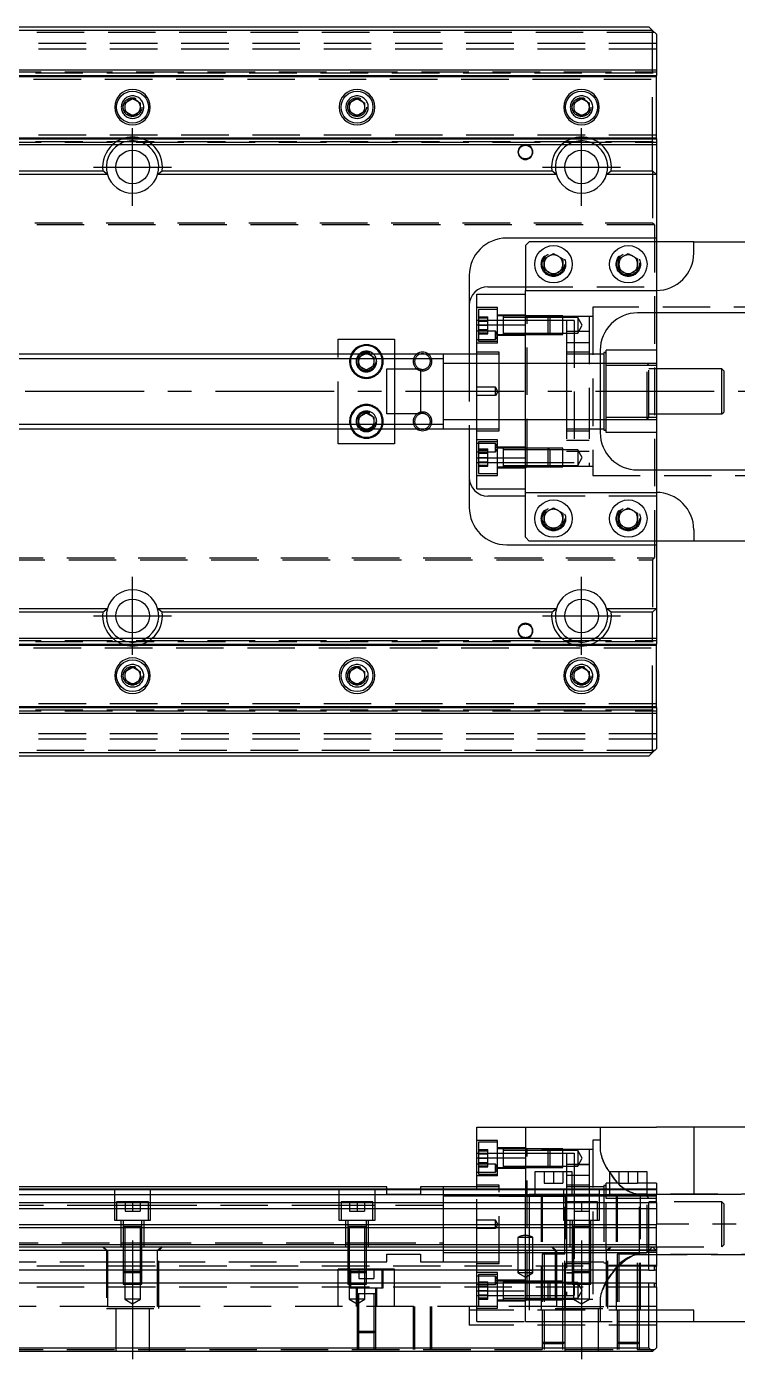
# Model space of a CAD drawing. Extents: x -8 to 822, y -347 to 120.
# Drawn here: x 351.7 to 541.6, y -259.8 to 97.5 of the extents above; entities that cross this region are included whole.
import ezdxf

# ---------------------------------------------------------------- set-up
doc = ezdxf.new("R2010")
doc.units = 0
doc.linetypes.add('CENTER', pattern=[50.8, 31.75, -6.35, 6.35, -6.35])
doc.linetypes.add('DASHED', pattern=[19.05, 12.7, -6.35])
doc.layers.get('0').update_dxf_attribs({"linetype": 'CONTINUOUS'})
doc.layers.add('CENTER', color=1, linetype='CENTER')

msp = doc.modelspace()

# ---------------------------------------------------------------- linework, layer by layer
at = {"color": 7, "linetype": 'CONTINUOUS'}
for p, q in [((335, 97.5), (518, 97.5)), ((519, 96.5), (335, 96.5)), ((519, 96.5), (518, 97.5)), ((520, 95.5), (519, 96.5)), ((519, 86), (519, 96.5)), ((520, 95.5), (520, 86)), ((335, 86), (520, 86)), ((520, 86), (520, 84.48)), ((342.27, 84.48), (520, 84.48)), ((342.95, 84.2), (520, 84.2)), ((520, 84.2), (520, 84.48)), ((520, 67.8), (520, 84.2)), ((378, 77.15), (380, 78.31)), ((378, 74.85), (378, 77.15)), ((380, 78.31), (382, 77.15)), ((382, 77.15), (382, 74.85)), ((438, 77.15), (440, 78.31)), ((438, 74.85), (438, 77.15)), ((440, 78.31), (442, 77.15)), ((442, 77.15), (442, 74.85)), ((498, 77.15), (500, 78.31)), ((498, 74.85), (498, 77.15)), ((500, 78.31), (502, 77.15)), ((502, 77.15), (502, 74.85)), ((380, 73.69), (378, 74.85)), ((382, 74.85), (380, 73.69)), ((440, 73.69), (438, 74.85)), ((442, 74.85), (440, 73.69)), ((500, 73.69), (498, 74.85)), ((502, 74.85), (500, 73.69)), ((335, 67.8), (520, 67.8)), ((335, 67.52), (520, 67.52)), ((335, 66), (520, 66)), ((519, 59), (519, 66)), ((520, 67.52), (520, 67.8)), ((520, 67.52), (520, 66)), ((520, 66), (520, 58)), ((335, 59), (372.06, 59)), ((373.29, 58), (335, 58)), ((373.29, 58), (372.06, 59)), ((386.71, 58), (387.94, 59)), ((493.29, 58), (386.71, 58)), ((387.94, 59), (492.06, 59)), ((493.29, 58), (492.06, 59)), ((506.71, 58), (507.94, 59)), ((520, 58), (506.71, 58)), ((507.94, 59), (519, 59)), ((519, 59), (520, 58)), ((520, 58), (520, 41)), ((520, 41), (480, 41)), ((486, 40), (485, 39)), ((530, 40), (486, 40)), ((520, 41), (520, 40)), ((530, 40), (563.5, 40)), ((530, 37), (530, 40)), ((485, 39), (485, 27)), ((490, 35.44), (492.5, 36.89)), ((492.5, 36.89), (495, 35.44)), ((510, 35.44), (512.5, 36.89)), ((512.5, 36.89), (515, 35.44)), ((490, 32.56), (490, 35.44)), ((492.5, 31.11), (490, 32.56)), ((495, 32.56), (492.5, 31.11)), ((495, 35.44), (495, 32.56)), ((510, 32.56), (510, 35.44)), ((512.5, 31.11), (510, 32.56)), ((515, 32.56), (512.5, 31.11)), ((515, 35.44), (515, 32.56)), ((470, 31), (470, 10)), ((472, 17.78), (472, 26)), ((472, 26), (485, 26)), ((475, 28), (485, 28)), ((485, 27), (520, 27)), ((485, 17.78), (485, 27)), ((555.5, 21), (515, 21)), ((520, 21), (520, 11)), ((472, 17.78), (485, 17.78)), ((472, -17.78), (472, 17.78)), ((485, -17.78), (485, 17.78)), ((485, -17.78), (485, 17.78)), ((435, 14), (450, 14)), ((435, 10), (435, 14)), ((450, 14), (450, 10)), ((505, 11), (505, -11)), ((506.63, 6.93), (506.63, 11)), ((520, 11), (506.63, 11)), ((520, 11), (520, 6.93)), ((463, 10), (335, 10)), ((441.96, 10), (442.5, 10.31)), ((442.5, 10.31), (443.04, 10)), ((472, 10), (463, 10)), ((463, 10), (463, -10)), ((463, 10), (463, -10)), ((506, 10), (505, 10)), ((506.31, 10.38), (506, 10.38)), ((506, 10.38), (506, 0)), ((448, -6), (448, 6)), ((448, 6), (457, 6)), ((457, 6), (457, -6)), ((506.63, -6.93), (506.63, 6.93)), ((520, 6.93), (506.63, 6.93)), ((520, 6.93), (520, -6.93)), ((537.5, 6), (520, 6)), ((538, 5.5), (537.5, 6)), ((537.5, -6), (537.5, 6)), ((538, 5.5), (538, -5.5)), ((506, 0), (506, -10.38)), ((457, -6), (448, -6)), ((506.63, -11), (506.63, -6.93)), ((520, -6.93), (506.63, -6.93)), ((520, -6), (537.5, -6)), ((520, -6.93), (520, -11)), ((537.5, -6), (538, -5.5)), ((335, -10), (463, -10)), ((435, -14), (435, -10)), ((442.5, -10.31), (441.96, -10)), ((443.04, -10), (442.5, -10.31)), ((450, -10), (450, -14)), ((463, -10), (472, -10)), ((470, -10), (470, -31)), ((505, -10), (506, -10)), ((506, -10.38), (506.31, -10.38)), ((450, -14), (435, -14)), ((520, -11), (506.63, -11)), ((520, -11), (520, -21)), ((472, -17.78), (485, -17.78)), ((472, -26), (472, -17.78)), ((485, -27), (485, -17.78)), ((515, -21), (555.5, -21)), ((472, -26), (485, -26)), ((485, -28), (475, -28)), ((485, -39), (485, -27)), ((485, -27), (520, -27)), ((490, -32.56), (492.5, -31.11)), ((492.5, -31.11), (495, -32.56)), ((510, -32.56), (512.5, -31.11)), ((512.5, -31.11), (515, -32.56)), ((490, -35.44), (490, -32.56)), ((492.5, -36.89), (490, -35.44)), ((495, -35.44), (492.5, -36.89)), ((495, -32.56), (495, -35.44)), ((510, -35.44), (510, -32.56)), ((512.5, -36.89), (510, -35.44)), ((515, -35.44), (512.5, -36.89)), ((515, -32.56), (515, -35.44)), ((485, -39), (486, -40)), ((530, -37), (530, -40)), ((480, -41), (520, -41)), ((530, -40), (486, -40)), ((520, -40), (520, -41)), ((520, -41), (520, -58)), ((563.5, -40), (530, -40)), ((335, -58), (373.29, -58)), ((372.06, -59), (335, -59)), ((372.06, -59), (373.29, -58)), ((386.71, -58), (493.29, -58)), ((387.94, -59), (386.71, -58)), ((492.06, -59), (387.94, -59)), ((492.06, -59), (493.29, -58)), ((506.71, -58), (520, -58)), ((507.94, -59), (506.71, -58)), ((519, -59), (507.94, -59)), ((520, -58), (519, -59)), ((519, -66), (519, -59)), ((520, -58), (520, -66)), ((335, -66), (520, -66)), ((335, -67.52), (520, -67.52)), ((335, -67.8), (520, -67.8)), ((520, -66), (520, -67.52)), ((520, -67.8), (520, -67.52)), ((520, -84.2), (520, -67.8)), ((378, -74.85), (380, -73.69)), ((378, -77.15), (378, -74.85)), ((380, -73.69), (382, -74.85)), ((382, -74.85), (382, -77.15)), ((438, -74.85), (440, -73.69)), ((438, -77.15), (438, -74.85)), ((440, -73.69), (442, -74.85)), ((442, -74.85), (442, -77.15)), ((498, -74.85), (500, -73.69)), ((498, -77.15), (498, -74.85)), ((500, -73.69), (502, -74.85)), ((502, -74.85), (502, -77.15)), ((380, -78.31), (378, -77.15)), ((382, -77.15), (380, -78.31)), ((440, -78.31), (438, -77.15)), ((442, -77.15), (440, -78.31)), ((500, -78.31), (498, -77.15)), ((502, -77.15), (500, -78.31)), ((342.27, -84.48), (520, -84.48)), ((342.95, -84.2), (520, -84.2)), ((520, -84.48), (520, -84.2)), ((520, -84.48), (520, -86)), ((335, -86), (520, -86)), ((519, -96.5), (519, -86)), ((520, -86), (520, -95.5)), ((519, -96.5), (520, -95.5)), ((335, -96.5), (519, -96.5)), ((518, -97.5), (335, -97.5)), ((518, -97.5), (519, -96.5)), ((472, -196.65), (485, -196.65)), ((472, -204.87), (472, -196.65)), ((485, -196.65), (520, -196.65)), ((485, -196.65), (485, -213.15)), ((530, -196.65), (520, -196.65)), ((563.5, -196.65), (530, -196.65)), ((530, -196.65), (530, -214.65)), ((479.1, -202.48), (479.1, -202.48)), ((472, -213.15), (472, -204.87)), ((472, -204.87), (485, -204.87)), ((487.5, -208.65), (487.5, -213.15)), ((497.5, -208.65), (487.5, -208.65)), ((497.5, -213.15), (497.5, -208.65)), ((507.5, -208.65), (507.5, -213.15)), ((517.5, -208.65), (507.5, -208.65)), ((517.5, -213.15), (517.5, -208.65)), ((448, -212.65), (334.5, -212.65)), ((334.5, -213.15), (520, -213.15)), ((334.5, -213.32), (520, -213.32)), ((448, -213.15), (448, -212.65)), ((463, -212.65), (457, -212.65)), ((457, -212.65), (457, -213.15)), ((472, -212.65), (463, -212.65)), ((463, -212.65), (463, -213.15)), ((463, -212.65), (463, -213.15)), ((520, -213.32), (520, -213.15)), ((520, -213.32), (520, -214.72)), ((334.5, -214.72), (520, -214.72)), ((334.5, -216.79), (520, -216.79)), ((530, -214.65), (520, -214.65)), ((520, -216.79), (520, -214.72)), ((520, -216.79), (520, -218.41)), ((334.5, -218.41), (520, -218.41)), ((520, -218.41), (520, -222.7)), ((0, -223.55), (520, -223.55)), ((334.5, -222.7), (520, -222.7)), ((442.5, -223.25), (437.5, -223.25)), ((442.5, -223.25), (437.5, -223.25)), ((502.5, -223.25), (497.5, -223.25)), ((520, -223.55), (520, -222.7)), ((520, -228.05), (520, -223.55)), ((0, -228.05), (520, -228.05)), ((1, -228.65), (519, -228.65)), ((518, -229.65), (519, -228.65)), ((519, -228.65), (520, -229.65)), ((519, -228.65), (520, -228.65)), ((520, -228.65), (520, -228.05)), ((518, -229.65), (2, -229.65)), ((495.5, -230.65), (489.5, -230.65)), ((518, -234.95), (518, -229.65)), ((520, -229.65), (520, -233.8)), ((518, -234.95), (2, -234.95)), ((518, -234.95), (519.5, -234.95)), ((519.5, -234.95), (519.5, -233.8)), ((519.5, -233.8), (520, -233.8)), ((520, -234.95), (519.5, -234.95)), ((520, -234.95), (520, -233.8)), ((520, -238.35), (520, -234.95)), ((518, -238.35), (2, -238.35)), ((519.5, -238.35), (518, -238.35)), ((518, -255.65), (518, -238.35)), ((519.5, -238.35), (520, -238.35)), ((519.5, -239.5), (519.5, -238.35)), ((520, -239.5), (520, -238.35)), ((445, -241.25), (440, -241.25)), ((445, -241.25), (440, -241.25)), ((520, -239.5), (519.5, -239.5)), ((520, -239.5), (520, -255.65)), ((530, -245.65), (520, -245.65)), ((530, -248.65), (530, -245.65)), ((520, -248.65), (530, -248.65)), ((530, -248.65), (563.5, -248.65)), ((519, -256.65), (1, -256.65)), ((2, -255.65), (518, -255.65)), ((519, -256.65), (518, -255.65)), ((520, -255.65), (519, -256.65))]:
    msp.add_line(p, q, dxfattribs=at)
at = {"color": 3, "linetype": 'DASHED'}
for p, q in [((520, 93), (0, 93)), ((519.5, 96), (324.8, 96)), ((520, 91.5), (0, 91.5)), ((519, 66), (519, 86)), ((0, 85.4), (520, 85.4)), ((334.5, 84.42), (520, 84.42)), ((334.5, 83.5), (520, 83.5)), ((335, 85.15), (520, 85.15)), ((377.5, 76), (377.53, 76.41)), ((437.5, 76), (437.53, 76.41)), ((497.5, 76), (497.53, 76.37)), ((520, 68.5), (334.5, 68.5)), ((0, 66.6), (520, 66.6)), ((334.5, 67.58), (520, 67.58)), ((335, 66.85), (520, 66.85)), ((519, 59), (519, 45)), ((519.5, 44.5), (0.5, 44.5)), ((519, 45), (1, 45)), ((519.5, 44.5), (519, 45)), ((519.5, 44.5), (519.5, -44.5)), ((520, 40), (520, 28)), ((489.5, 34), (489.52, 34.35)), ((515.48, 34.36), (515.5, 34)), ((485, 28), (520, 28)), ((485, 17.78), (485, 26)), ((520, 28), (520, 27)), ((520, 27), (520, 21)), ((477.5, 22.43), (472, 22.43)), ((477.5, 21.93), (472.5, 21.93)), ((472.5, 21.93), (472.5, 17.68)), ((477.5, 12.93), (477.5, 22.43)), ((572.5, 22.5), (503, 22.5)), ((503, 22.5), (503, -22.5)), ((472.5, 19), (472, 19)), ((472.5, 19.99), (475, 19.99)), ((472.5, 19.68), (475, 19.68)), ((477.5, 19), (472.5, 19)), ((472.5, 18.83), (475, 18.83)), ((475, 18.83), (475, 19.99)), ((475, 16.52), (475, 18.83)), ((485, 20.43), (477.5, 20.43)), ((479.1, 20.18), (477.5, 20.18)), ((479.1, 19), (477.5, 19)), ((479.1, 20.18), (479.09, 20.18)), ((485, 20.18), (479.1, 20.18)), ((479.1, 20.18), (479.1, 20.18)), ((479.1, 20.18), (479.1, 15.18)), ((479.1, 20.18), (479.1, 17.83)), ((485, 19.78), (479.1, 19.78)), ((485, 19), (479.1, 19)), ((485.5, 20), (485, 20.5)), ((491.1, 20.18), (485, 20.18)), ((491.1, 20.18), (485, 20.18)), ((485.5, 20), (485, 20)), ((491.5, 19.78), (485, 19.78)), ((491.5, 19), (485, 19)), ((491.28, 20), (485.5, 20)), ((485.5, -20), (485.5, 20)), ((491.5, 19.78), (491.1, 20.18)), ((495, 20.18), (491.1, 20.18)), ((491.1, 17.68), (491.1, 20.18)), ((495, 20), (491.28, 20)), ((495, 19.78), (491.5, 19.78)), ((491.5, 19.78), (491.5, 17.68)), ((495, 19), (491.5, 19)), ((495, 15.18), (495, 20.18)), ((502, 20), (495, 20)), ((499, 19.78), (495, 19.78)), ((496, 19), (495, 19)), ((498, 19), (496, 19)), ((496, 19), (496, 0)), ((498, 19), (498, 0)), ((500.21, 17.68), (499, 19.78)), ((499, 19.78), (499, 17.68)), ((503, 20), (502, 20)), ((502, 20), (502, 0)), ((477, 16.1), (472, 16.1)), ((472.5, 17.68), (475, 17.68)), ((472.5, 17.68), (472.5, 13.43)), ((472.5, 16.52), (475, 16.52)), ((472.5, 15.68), (475, 15.68)), ((472.5, 15.37), (475, 15.37)), ((475, 15.37), (475, 16.52)), ((477.66, 15), (477, 16.1)), ((477, 15), (477, 16.1)), ((477, 13.9), (477.66, 15)), ((477, 13.9), (477, 15)), ((477.66, 15), (477, 15)), ((477.5, 15.18), (479.1, 15.18)), ((485, 14.93), (477.5, 14.93)), ((479.1, 17.83), (479.1, 17.55)), ((479.1, 17.55), (479.1, 15.91)), ((479.1, 15.91), (479.1, 15.18)), ((479.1, 15.58), (485, 15.58)), ((479.09, 15.18), (485, 15.18)), ((485, 15.58), (491.5, 15.58)), ((485, 15.18), (491.1, 15.18)), ((485, 15.18), (491.1, 15.18)), ((491.1, 15.18), (491.1, 17.68)), ((491.1, 15.18), (491.5, 15.58)), ((491.1, 15.18), (495, 15.18)), ((491.5, 17.68), (491.5, 15.58)), ((491.5, 15.58), (495, 15.58)), ((495, 15.58), (499, 15.58)), ((498, 16), (496, 16)), ((502, 16), (498, 16)), ((499, 15.58), (500.21, 17.68)), ((499, 17.68), (499, 15.58)), ((472, 13.9), (477, 13.9)), ((477.5, 12.93), (472, 12.93)), ((472.5, 13.43), (477.5, 13.43)), ((502, 13), (496, 13)), ((435, -10), (435, 10)), ((440, 8), (440.01, 8.25)), ((440.5, 9.15), (441.96, 10)), ((440.5, 6.85), (440.5, 9.15)), ((443.04, 10), (444.5, 9.15)), ((444.5, 9.15), (444.5, 6.85)), ((450, 10), (450, 5)), ((472, 7.5), (463, 7.5)), ((470, 10), (470, -10)), ((478, 10.5), (472, 10.5)), ((478, 10), (472, 10)), ((478, 7.5), (472, 7.5)), ((478, 0), (478, 10.5)), ((485, 7.5), (478, 7.5)), ((496, 7.5), (485, 7.5)), ((502, 10.5), (496, 10.5)), ((502, 10), (496, 10)), ((496, 10), (496, 0)), ((502, 7.5), (496, 7.5)), ((505, 10), (502, 10)), ((505, 7.5), (502, 7.5)), ((506, 7.5), (505, 7.5)), ((506.63, 7.5), (506, 7.5)), ((517.5, 7.5), (506.63, 7.5)), ((520, 7.5), (517.5, 7.5)), ((518, 7), (517.5, 7.5)), ((517.5, -7.5), (517.5, 7.5)), ((442.5, 5.69), (440.5, 6.85)), ((444.5, 6.85), (442.5, 5.69)), ((450, 5), (450, -5)), ((518, -7), (518, 7)), ((520, 6), (518, 6)), ((477, 1.1), (472, 1.1)), ((477.66, 0), (477, 1.1)), ((477, -1.1), (477, 1.1)), ((477.66, 0), (477, -1.1)), ((478, -10.5), (478, 0)), ((496, 0), (496, -19)), ((496, 0), (496, -10)), ((498, 0), (498, -19)), ((502, 0), (502, -20)), ((477, -1.1), (472, -1.1)), ((440.5, -6.85), (442.5, -5.69)), ((440.5, -9.15), (440.5, -6.85)), ((442.5, -5.69), (444.5, -6.85)), ((444.5, -6.85), (444.5, -9.15)), ((450, -5), (450, -10)), ((517.5, -7.5), (518, -7)), ((518, -6), (520, -6)), ((440, -8), (440.01, -7.75)), ((441.96, -10), (440.5, -9.15)), ((444.5, -9.15), (443.04, -10)), ((463, -7.5), (472, -7.5)), ((472, -7.5), (478, -7.5)), ((472, -10), (478, -10)), ((472, -10.5), (478, -10.5)), ((478, -7.5), (485, -7.5)), ((485, -7.5), (496, -7.5)), ((496, -7.5), (502, -7.5)), ((496, -10), (502, -10)), ((496, -10.5), (502, -10.5)), ((502, -7.5), (505, -7.5)), ((502, -10), (505, -10)), ((505, -7.5), (506, -7.5)), ((506, -7.5), (506.63, -7.5)), ((506.63, -7.5), (517.5, -7.5)), ((517.5, -7.5), (520, -7.5)), ((477.5, -12.93), (472, -12.93)), ((477, -13.9), (472, -13.9)), ((477.5, -13.43), (472.5, -13.43)), ((472.5, -13.43), (472.5, -21.93)), ((477.66, -15), (477, -13.9)), ((477, -15), (477, -13.9)), ((477.5, -17.68), (477.5, -12.93)), ((496, -13), (502, -13)), ((472, -16.1), (477, -16.1)), ((472.5, -15.37), (475, -15.37)), ((472.5, -15.68), (475, -15.68)), ((472.5, -16.52), (475, -16.52)), ((472.5, -17.68), (475, -17.68)), ((475, -15.68), (475, -15.37)), ((475, -17.68), (475, -15.68)), ((475, -19.68), (475, -17.68)), ((477, -16.1), (477.66, -15)), ((477.66, -15), (477, -15)), ((477, -16.1), (477, -15)), ((485, -14.93), (477.5, -14.93)), ((479.1, -15.18), (477.5, -15.18)), ((477.5, -22.43), (477.5, -17.68)), ((485, -15.18), (479.09, -15.18)), ((479.1, -15.18), (479.1, -20.18)), ((479.1, -15.18), (479.1, -20.18)), ((479.1, -15.18), (479.1, -20.18)), ((485, -15.58), (479.1, -15.58)), ((491.1, -15.18), (485, -15.18)), ((491.1, -15.18), (485, -15.18)), ((491.5, -15.58), (485, -15.58)), ((485, -26), (485, -17.78)), ((491.5, -15.58), (491.1, -15.18)), ((495, -15.18), (491.1, -15.18)), ((491.1, -20.18), (491.1, -15.18)), ((495, -15.58), (491.5, -15.58)), ((491.5, -15.58), (491.5, -19.78)), ((495, -20.18), (495, -15.18)), ((499, -15.58), (495, -15.58)), ((496, -16), (498, -16)), ((498, -16), (502, -16)), ((500.21, -17.68), (499, -15.58)), ((499, -15.58), (499, -19.78)), ((499, -19.78), (500.21, -17.68)), ((472, -19), (472.5, -19)), ((472.5, -18.83), (475, -18.83)), ((472.5, -19), (477.5, -19)), ((472.5, -19.68), (475, -19.68)), ((472.5, -19.99), (475, -19.99)), ((475, -19.99), (475, -19.68)), ((477.5, -19), (479.1, -19)), ((477.5, -20.18), (479.1, -20.18)), ((477.5, -20.43), (485, -20.43)), ((479.1, -19), (485, -19)), ((479.1, -19.78), (485, -19.78)), ((479.1, -20.18), (479.1, -20.18)), ((479.1, -20.18), (485, -20.18)), ((479.09, -20.18), (479.1, -20.18)), ((485, -19), (491.5, -19)), ((485, -19.78), (491.5, -19.78)), ((485, -20), (485.5, -20)), ((485, -20.5), (485.5, -20)), ((485, -20.18), (491.1, -20.18)), ((485, -20.18), (491.1, -20.18)), ((485.5, -20), (491.28, -20)), ((491.1, -20.18), (491.5, -19.78)), ((491.1, -20.18), (495, -20.18)), ((491.28, -20), (495, -20)), ((491.5, -19), (495, -19)), ((491.5, -19.78), (495, -19.78)), ((495, -19), (496, -19)), ((495, -19.78), (499, -19.78)), ((495, -20), (502, -20)), ((496, -19), (498, -19)), ((502, -20), (503, -20)), ((520, -21), (520, -27)), ((472, -22.43), (477.5, -22.43)), ((472.5, -21.93), (477.5, -21.93)), ((503, -22.5), (572.5, -22.5)), ((520, -28), (485, -28)), ((520, -27), (520, -28)), ((520, -28), (520, -40)), ((489.5, -34), (489.52, -33.65)), ((509.5, -34), (509.52, -33.65)), ((0.5, -44.5), (519.5, -44.5)), ((1, -45), (519, -45)), ((519, -45), (519.5, -44.5)), ((519, -45), (519, -59)), ((0, -66.6), (520, -66.6)), ((334.5, -67.58), (520, -67.58)), ((335, -66.85), (520, -66.85)), ((519, -86), (519, -66)), ((334.5, -68.5), (520, -68.5)), ((377.5, -76), (377.53, -75.59)), ((437.5, -76), (437.53, -75.59)), ((497.5, -76), (497.53, -75.59)), ((0, -85.4), (520, -85.4)), ((520, -83.5), (334.5, -83.5)), ((334.5, -84.42), (520, -84.42)), ((335, -85.15), (520, -85.15)), ((520, -91.5), (0, -91.5)), ((520, -93), (0, -93)), ((519.5, -96), (324.8, -96)), ((505, -196.65), (505, -203.02)), ((477.5, -200.23), (472, -200.23)), ((472, -203.65), (472.5, -203.65)), ((472, -203.65), (472.5, -203.65)), ((477.5, -200.73), (472.5, -200.73)), ((472.5, -200.73), (472.5, -204.98)), ((472.5, -202.67), (475, -202.67)), ((472.5, -202.98), (475, -202.98)), ((472.5, -203.65), (477.5, -203.65)), ((472.5, -203.65), (477.5, -203.65)), ((475, -203.82), (475, -202.67)), ((477.5, -209.73), (477.5, -200.23)), ((485, -202.23), (477.5, -202.23)), ((479.1, -202.48), (477.5, -202.48)), ((477.5, -203.65), (479.1, -203.65)), ((477.5, -203.65), (479.1, -203.65)), ((479.1, -202.48), (479.09, -202.48)), ((485, -202.48), (479.1, -202.48)), ((479.1, -202.48), (479.1, -202.48)), ((479.1, -202.48), (479.1, -204.82)), ((479.1, -202.48), (479.1, -207.48)), ((485, -202.88), (479.1, -202.88)), ((479.1, -203.65), (485, -203.65)), ((479.1, -203.65), (485, -203.65)), ((485.5, -202.65), (485, -202.15)), ((491.1, -202.48), (485, -202.48)), ((491.1, -202.48), (485, -202.48)), ((485.5, -202.65), (485, -202.65)), ((491.5, -202.88), (485, -202.88)), ((485, -203.65), (496, -203.65)), ((485, -203.65), (496, -203.65)), ((502, -202.65), (485.5, -202.65)), ((485.5, -242.65), (485.5, -202.65)), ((491.5, -202.88), (491.1, -202.48)), ((495, -202.48), (491.1, -202.48)), ((491.1, -204.98), (491.1, -202.48)), ((495, -202.88), (491.5, -202.88)), ((491.5, -202.88), (491.5, -204.98)), ((495, -207.48), (495, -202.48)), ((499, -202.88), (495, -202.88)), ((496, -203.65), (498, -203.65)), ((496, -203.65), (496, -214.65)), ((498, -203.65), (498, -216.65)), ((500.21, -204.98), (499, -202.88)), ((499, -202.88), (499, -204.98)), ((503, -202.65), (502, -202.65)), ((502, -202.65), (502, -214.65)), ((505, -200.15), (503, -200.15)), ((503, -200.15), (503, -221.65)), ((477, -206.55), (472, -206.55)), ((472.5, -203.82), (475, -203.82)), ((472.5, -204.98), (472.5, -209.23)), ((472.5, -204.98), (475, -204.98)), ((472.5, -206.13), (475, -206.13)), ((472.5, -206.98), (475, -206.98)), ((475, -206.13), (475, -203.82)), ((475, -207.28), (475, -206.13)), ((477.66, -207.65), (477, -206.55)), ((477, -207.65), (477, -206.55)), ((479.1, -204.82), (479.1, -205.11)), ((479.1, -204.98), (479.1, -207.48)), ((479.1, -205.11), (479.1, -206.74)), ((479.1, -206.74), (479.1, -207.48)), ((479.1, -207.08), (485, -207.08)), ((485, -207.08), (491.5, -207.08)), ((491.1, -207.48), (491.1, -204.98)), ((491.1, -207.48), (491.5, -207.08)), ((491.5, -204.98), (491.5, -207.08)), ((491.5, -207.08), (495, -207.08)), ((495, -207.08), (499, -207.08)), ((498, -206.65), (496, -206.65)), ((498, -206.65), (502, -206.65)), ((502, -206.65), (498, -206.65)), ((499, -207.08), (500.21, -204.98)), ((499, -204.98), (499, -207.08)), ((472, -208.75), (477, -208.75)), ((477.5, -209.73), (472, -209.73)), ((472.5, -207.28), (475, -207.28)), ((472.5, -209.23), (477.5, -209.23)), ((477, -208.75), (477.66, -207.65)), ((477.66, -207.65), (477, -207.65)), ((477.5, -207.65), (477, -207.65)), ((477, -208.75), (477, -207.65)), ((477.5, -207.48), (479.1, -207.48)), ((477.66, -207.65), (477.5, -207.65)), ((485, -207.73), (477.5, -207.73)), ((479.09, -207.48), (479.1, -207.48)), ((479.1, -207.48), (485, -207.48)), ((479.1, -207.48), (479.1, -207.48)), ((485, -207.48), (491.1, -207.48)), ((485, -207.48), (491.1, -207.48)), ((490, -208.65), (490, -211.65)), ((491.1, -207.48), (495, -207.48)), ((492.5, -208.65), (492.5, -211.65)), ((495, -208.65), (495, -211.65)), ((502, -209.65), (496, -209.65)), ((502, -209.65), (496, -209.65)), ((510, -208.65), (510, -211.65)), ((512.5, -208.65), (512.5, -211.65)), ((515, -208.65), (515, -211.65)), ((375.25, -221.65), (375.25, -213.15)), ((384.75, -213.15), (384.75, -221.65)), ((435.25, -221.65), (435.25, -213.15)), ((444.75, -213.15), (444.75, -221.65)), ((448, -214.65), (448, -213.15)), ((457, -213.15), (457, -214.65)), ((463, -213.15), (463, -222.65)), ((463, -213.15), (463, -222.65)), ((478, -212.15), (472, -212.15)), ((478, -212.65), (472, -212.65)), ((472, -228.65), (472, -213.15)), ((478, -233.15), (478, -212.15)), ((485, -213.15), (485, -214.65)), ((487.5, -213.15), (487.5, -214.65)), ((490, -211.65), (492.5, -211.65)), ((492.5, -211.65), (495, -211.65)), ((495.25, -221.65), (495.25, -213.15)), ((502, -212.15), (496, -212.15)), ((506, -212.65), (496, -212.65)), ((497.5, -214.65), (497.5, -213.15)), ((504.75, -213.15), (504.75, -221.65)), ((506.31, -212.28), (506, -212.28)), ((506, -212.28), (506, -214.65)), ((506.63, -214.65), (506.63, -211.65)), ((510, -211.65), (506.63, -211.65)), ((507.5, -213.15), (507.5, -214.65)), ((510, -211.65), (512.5, -211.65)), ((512.5, -211.65), (515, -211.65)), ((520, -211.65), (515, -211.65)), ((517.5, -214.65), (517.5, -213.15)), ((520, -211.65), (520, -213.15)), ((375.25, -217.65), (334.5, -217.65)), ((375.75, -217.65), (375.25, -217.65)), ((375.75, -216.65), (375.75, -221.65)), ((384.25, -216.65), (375.75, -216.65)), ((384.25, -217.65), (375.75, -217.65)), ((378, -216.65), (378, -219.15)), ((380, -216.65), (380, -219.15)), ((382, -216.65), (382, -219.15)), ((384.25, -221.65), (384.25, -216.65)), ((384.75, -217.65), (384.25, -217.65)), ((435.25, -217.65), (384.75, -217.65)), ((435.75, -217.65), (435.25, -217.65)), ((435.75, -216.65), (435.75, -221.65)), ((444.25, -216.65), (435.75, -216.65)), ((444.25, -217.65), (435.75, -217.65)), ((438, -216.65), (438, -219.15)), ((440, -216.65), (440, -219.15)), ((442, -216.65), (442, -219.15)), ((444.25, -221.65), (444.25, -216.65)), ((444.75, -217.65), (444.25, -217.65)), ((463, -217.65), (444.75, -217.65)), ((457, -214.65), (448, -214.65)), ((472, -215.15), (463, -215.15)), ((478, -215.15), (472, -215.15)), ((485, -215.15), (478, -215.15)), ((478, -215.15), (485, -215.15)), ((485, -214.65), (486, -214.65)), ((485, -225.65), (485, -214.65)), ((489.5, -215.15), (485, -215.15)), ((485, -215.15), (489.5, -215.15)), ((495.25, -214.65), (486, -214.65)), ((486, -214.65), (486, -225.76)), ((489.25, -214.65), (489.25, -245.65)), ((489.5, -214.65), (489.5, -230.66)), ((495.25, -215.15), (489.5, -215.15)), ((489.5, -215.15), (495.25, -215.15)), ((504.75, -214.65), (495.25, -214.65)), ((495.5, -215.15), (495.25, -215.15)), ((495.25, -215.15), (495.5, -215.15)), ((495.5, -230.66), (495.5, -214.65)), ((496, -215.15), (495.5, -215.15)), ((495.5, -215.15), (496, -215.15)), ((495.75, -216.65), (495.75, -214.65)), ((495.75, -216.65), (495.75, -221.65)), ((504.25, -216.65), (495.75, -216.65)), ((496, -214.65), (496, -216.65)), ((502, -215.15), (496, -215.15)), ((496, -216.65), (496, -221.65)), ((498, -216.65), (498, -219.15)), ((500, -216.65), (500, -219.15)), ((502, -214.65), (502, -216.65)), ((504.75, -215.15), (502, -215.15)), ((502, -216.65), (502, -219.15)), ((504.25, -221.65), (504.25, -216.65)), ((520, -214.65), (504.75, -214.65)), ((506, -215.15), (504.75, -215.15)), ((506, -214.65), (506, -233.03)), ((506.63, -215.15), (506, -215.15)), ((506.63, -215.15), (506, -215.15)), ((506.63, -215.72), (506.63, -214.65)), ((509.5, -215.15), (506.63, -215.15)), ((509.5, -215.15), (506.63, -215.15)), ((506.63, -229.58), (506.63, -215.72)), ((509.5, -215.72), (506.63, -215.72)), ((509.25, -214.65), (509.25, -245.65)), ((509.5, -214.65), (509.5, -230.66)), ((515.5, -215.15), (509.5, -215.15)), ((515.5, -215.15), (509.5, -215.15)), ((515.5, -215.72), (509.5, -215.72)), ((514.65, -214.56), (515, -214.57)), ((555.5, -214.57), (515, -214.57)), ((515, -214.57), (517.5, -214.57)), ((515.5, -230.66), (515.5, -214.65)), ((517.5, -215.15), (515.5, -215.15)), ((517.5, -215.15), (515.5, -215.15)), ((520, -215.72), (515.5, -215.72)), ((515.75, -245.65), (515.75, -214.65)), ((517.5, -214.57), (520, -214.57)), ((518, -215.65), (517.5, -215.15)), ((520, -215.15), (517.5, -215.15)), ((517.5, -230.15), (517.5, -215.15)), ((518, -229.65), (518, -215.65)), ((520, -216.65), (518, -216.65)), ((520, -214.57), (530, -214.57)), ((537.5, -216.65), (520, -216.65)), ((530, -214.57), (555.5, -214.57)), ((538, -217.15), (537.5, -216.65)), ((537.5, -228.65), (537.5, -216.65)), ((538, -217.15), (538, -228.15)), ((378, -219.15), (380, -219.15)), ((380, -219.15), (382, -219.15)), ((438, -219.15), (440, -219.15)), ((440, -219.15), (442, -219.15)), ((498, -219.15), (498, -241.65)), ((498, -219.15), (500, -219.15)), ((500, -219.15), (502, -219.15)), ((502, -219.15), (502, -221.65)), ((384.75, -221.65), (375.25, -221.65)), ((377, -228.65), (377, -221.65)), ((377.5, -221.65), (377.5, -223.25)), ((377.5, -223.25), (377.5, -228.65)), ((377.5, -223.25), (377.5, -223.25)), ((377.5, -223.25), (377.5, -223.26)), ((382.5, -223.25), (377.5, -223.25)), ((382.5, -223.25), (377.5, -223.25)), ((377.9, -223.25), (377.9, -228.65)), ((382.1, -228.65), (382.1, -223.25)), ((382.5, -223.25), (382.5, -221.65)), ((382.5, -223.25), (382.5, -223.25)), ((382.5, -228.65), (382.5, -223.25)), ((382.5, -223.26), (382.5, -223.25)), ((383, -221.65), (383, -228.65)), ((444.75, -221.65), (435.25, -221.65)), ((437, -228.65), (437, -221.65)), ((437.5, -221.65), (437.5, -223.25)), ((437.5, -223.25), (437.5, -228.65)), ((437.5, -223.25), (437.5, -223.25)), ((437.5, -223.25), (437.5, -223.26)), ((442.5, -223.25), (437.5, -223.25)), ((437.9, -223.25), (437.9, -228.65)), ((442.1, -228.65), (442.1, -223.25)), ((442.5, -223.25), (442.5, -221.65)), ((442.5, -223.25), (442.5, -223.25)), ((442.5, -228.65), (442.5, -223.25)), ((442.5, -223.26), (442.5, -223.25)), ((443, -221.65), (443, -228.65)), ((463, -222.65), (463, -228.65)), ((463, -222.65), (463, -228.65)), ((477, -221.55), (472, -221.55)), ((477, -223.75), (472, -223.75)), ((477.66, -222.65), (477, -221.55)), ((477, -223.75), (477, -221.55)), ((477.66, -222.65), (477, -223.75)), ((504.75, -221.65), (495.25, -221.65)), ((495.75, -245.65), (495.75, -221.65)), ((496, -221.65), (496, -241.65)), ((497, -228.65), (497, -221.65)), ((497.5, -221.65), (497.5, -223.25)), ((497.5, -223.25), (497.5, -223.26)), ((497.5, -223.25), (497.5, -228.65)), ((497.5, -223.25), (497.5, -223.25)), ((502.5, -223.25), (497.5, -223.25)), ((497.9, -223.25), (497.9, -228.65)), ((502, -221.65), (502, -242.65)), ((502.1, -228.65), (502.1, -223.25)), ((502.5, -223.25), (502.5, -221.65)), ((502.5, -223.26), (502.5, -223.25)), ((502.5, -223.25), (502.5, -223.25)), ((502.5, -228.65), (502.5, -223.25)), ((503, -221.65), (503, -228.65)), ((323, -227.65), (377, -227.65)), ((372, -228.65), (373, -229.65)), ((372.06, -228.65), (373.29, -229.65)), ((377, -227.65), (377.5, -227.65)), ((377.5, -227.65), (377.9, -227.65)), ((377.5, -228.65), (377.5, -234.95)), ((377.5, -228.65), (377.5, -234.95)), ((377.9, -227.65), (382.1, -227.65)), ((377.9, -228.65), (377.9, -234.95)), ((382.1, -227.65), (382.5, -227.65)), ((382.1, -234.95), (382.1, -228.65)), ((382.5, -227.65), (383, -227.65)), ((382.5, -234.95), (382.5, -228.65)), ((382.5, -234.95), (382.5, -228.65)), ((383, -227.65), (437, -227.65)), ((387.94, -228.65), (386.71, -229.65)), ((387, -229.65), (388, -228.65)), ((437, -227.65), (437.5, -227.65)), ((437.5, -227.65), (437.9, -227.65)), ((437.5, -228.65), (437.5, -234.95)), ((437.5, -228.65), (437.5, -234.95)), ((437.9, -227.65), (442.1, -227.65)), ((437.9, -228.65), (437.9, -234.95)), ((442.1, -227.65), (442.5, -227.65)), ((442.1, -234.95), (442.1, -228.65)), ((442.5, -227.65), (443, -227.65)), ((442.5, -234.95), (442.5, -228.65)), ((442.5, -234.95), (442.5, -228.65)), ((443, -227.65), (463, -227.65)), ((463, -228.65), (463, -232.65)), ((463, -228.65), (463, -232.65)), ((472, -234.95), (472, -228.65)), ((483, -226.15), (483, -228.65)), ((487, -226.15), (483, -226.15)), ((483, -228.65), (483, -234.95)), ((485.06, -225.65), (484.94, -225.65)), ((485, -228.65), (485, -225.65)), ((485, -234.95), (485, -228.65)), ((486, -225.76), (486, -228.65)), ((486, -228.65), (486, -234.95)), ((487, -228.65), (487, -226.15)), ((487, -234.95), (487, -228.65)), ((492, -228.65), (493, -229.65)), ((492.06, -228.65), (493.29, -229.65)), ((497.5, -228.65), (497.5, -234.95)), ((497.5, -228.65), (497.5, -234.95)), ((497.9, -228.65), (497.9, -234.95)), ((502.1, -234.95), (502.1, -228.65)), ((502.5, -234.95), (502.5, -228.65)), ((502.5, -234.95), (502.5, -228.65)), ((503, -228.65), (503, -245.15)), ((507.94, -228.65), (506.71, -229.65)), ((507, -229.65), (508, -228.65)), ((520, -228.65), (537.5, -228.65)), ((520, -228.65), (520, -229.58)), ((537.5, -228.65), (538, -228.15)), ((373, -229.65), (373, -245.15)), ((373.29, -229.65), (373.29, -234.95)), ((386.71, -234.95), (386.71, -229.65)), ((387, -245.15), (387, -229.65)), ((448, -230.65), (457, -230.65)), ((448, -232.65), (448, -230.65)), ((457, -230.65), (457, -232.65)), ((463, -230.15), (472, -230.15)), ((472, -230.15), (478, -230.15)), ((478, -230.15), (483, -230.15)), ((478, -230.15), (483, -230.15)), ((483, -230.15), (485, -230.15)), ((483, -230.15), (485, -230.15)), ((485, -230.15), (496, -230.15)), ((485, -230.15), (496, -230.15)), ((489.5, -230.65), (489.5, -245.65)), ((495.5, -230.65), (489.5, -230.65)), ((490, -230.65), (490, -245.65)), ((493, -229.65), (493, -245.15)), ((493.29, -229.65), (493.29, -234.95)), ((495, -245.65), (495, -230.65)), ((495.5, -245.15), (495.5, -230.65)), ((496, -230.15), (506, -230.15)), ((506, -230.15), (517.5, -230.15)), ((506.63, -229.58), (506.63, -233.65)), ((520, -229.58), (506.63, -229.58)), ((506.71, -234.95), (506.71, -229.65)), ((507, -245.15), (507, -229.65)), ((509.5, -230.65), (509.5, -245.65)), ((515.5, -230.65), (509.5, -230.65)), ((510, -230.65), (510, -245.65)), ((514.07, -230.84), (514.31, -230.79)), ((514.31, -230.79), (514.65, -230.75)), ((514.65, -230.75), (515, -230.73)), ((515, -245.65), (515, -230.65)), ((515.56, -230.73), (515, -230.73)), ((515, -230.73), (515.56, -230.73)), ((515.5, -245.65), (515.5, -230.65)), ((555.5, -230.73), (515.56, -230.73)), ((515.56, -230.73), (555.5, -230.73)), ((517.5, -230.15), (518, -229.65)), ((520, -230.15), (517.5, -230.15)), ((518, -229.65), (520, -229.65)), ((519.5, -233.8), (0.5, -233.8)), ((322.5, -232.65), (373.29, -232.65)), ((373.29, -232.65), (386.71, -232.65)), ((373.29, -234.95), (373.29, -238.35)), ((377.5, -234.95), (377.5, -235.25)), ((377.5, -234.95), (377.5, -235.25)), ((377.5, -235.25), (377.9, -235.65)), ((377.5, -235.25), (377.5, -238.35)), ((377.5, -235.25), (382.5, -235.25)), ((377.9, -234.95), (377.9, -235.65)), ((377.9, -235.65), (377.9, -238.65)), ((382.1, -235.65), (377.9, -235.65)), ((382.1, -235.65), (382.1, -234.95)), ((382.1, -235.65), (382.5, -235.25)), ((382.1, -238.65), (382.1, -235.65)), ((382.5, -235.25), (382.5, -234.95)), ((382.5, -235.25), (382.5, -234.95)), ((382.5, -238.35), (382.5, -235.25)), ((386.71, -232.65), (437.5, -232.65)), ((386.71, -238.35), (386.71, -234.95)), ((437.5, -234.65), (435, -234.65)), ((435, -234.95), (435, -234.65)), ((435, -238.35), (435, -234.95)), ((437.5, -232.65), (437.9, -232.65)), ((437.9, -234.65), (437.5, -234.65)), ((437.5, -234.95), (437.5, -235.25)), ((437.5, -234.95), (437.5, -235.25)), ((437.5, -235.25), (437.9, -235.65)), ((437.5, -235.25), (437.5, -238.35)), ((437.5, -235.25), (442.5, -235.25)), ((437.9, -232.65), (442.1, -232.65)), ((442.1, -234.65), (437.9, -234.65)), ((437.9, -234.95), (437.9, -235.65)), ((437.9, -235.65), (437.9, -238.65)), ((442.1, -235.65), (437.9, -235.65)), ((438, -234.65), (438, -239.65)), ((438.25, -234.65), (438.25, -234.95)), ((438.25, -234.95), (438.25, -235.65)), ((438.25, -235.65), (438.25, -238.35)), ((440.5, -234.65), (440.5, -237.15)), ((442.1, -232.65), (442.5, -232.65)), ((442.5, -234.65), (442.1, -234.65)), ((442.1, -235.65), (442.1, -234.95)), ((442.1, -235.65), (442.5, -235.25)), ((442.1, -238.65), (442.1, -235.65)), ((442.5, -232.65), (448, -232.65)), ((450, -234.65), (442.5, -234.65)), ((442.5, -235.25), (442.5, -234.95)), ((442.5, -235.25), (442.5, -234.95)), ((442.5, -238.35), (442.5, -235.25)), ((444.5, -234.65), (444.5, -237.15)), ((446.75, -234.95), (446.75, -234.65)), ((446.75, -238.35), (446.75, -234.95)), ((447, -239.65), (447, -234.65)), ((450, -234.95), (450, -234.65)), ((450, -238.35), (450, -234.95)), ((457, -232.65), (463, -232.65)), ((463, -232.65), (472, -232.65)), ((472, -232.65), (478, -232.65)), ((472, -233.15), (478, -233.15)), ((472, -238.35), (472, -234.95)), ((477.5, -235.58), (472, -235.58)), ((477.5, -240.33), (477.5, -235.58)), ((483, -234.95), (483, -235.02)), ((483, -235.02), (483, -235.65)), ((483, -235.02), (483.17, -235.65)), ((487, -235.02), (483, -235.02)), ((483, -235.65), (485, -236.81)), ((487, -235.65), (483, -235.65)), ((485, -235.65), (485, -234.95)), ((485, -236.81), (487, -235.65)), ((485, -238.35), (485, -235.65)), ((486, -234.95), (486, -235.65)), ((486, -235.65), (486, -238.35)), ((486.83, -235.65), (487, -235.02)), ((487, -235.02), (487, -234.95)), ((487, -235.65), (487, -235.02)), ((493.29, -234.95), (493.29, -238.35)), ((496, -232.65), (506, -232.65)), ((496, -233.15), (502, -233.15)), ((496, -235.65), (497.9, -235.65)), ((497.9, -235.65), (496, -235.65)), ((497.5, -234.95), (497.5, -235.25)), ((497.5, -234.95), (497.5, -235.25)), ((497.5, -235.25), (497.9, -235.65)), ((497.5, -235.25), (497.5, -238.35)), ((497.5, -235.25), (502.5, -235.25)), ((497.9, -234.95), (497.9, -235.65)), ((497.9, -235.65), (497.9, -238.65)), ((502.1, -235.65), (497.9, -235.65)), ((502.1, -235.65), (502.1, -234.95)), ((502.1, -235.65), (502.5, -235.25)), ((502.1, -238.65), (502.1, -235.65)), ((502.5, -235.25), (502.5, -234.95)), ((502.5, -235.25), (502.5, -234.95)), ((502.5, -238.35), (502.5, -235.25)), ((506.31, -233.03), (506, -233.03)), ((520, -233.65), (506.63, -233.65)), ((506.71, -238.35), (506.71, -234.95)), ((373.29, -238.35), (373.29, -244.65)), ((377.5, -238.35), (377.5, -238.65)), ((377.5, -238.65), (382.5, -238.65)), ((377.9, -238.65), (377.9, -242.65)), ((382.1, -242.65), (382.1, -238.65)), ((382.5, -238.65), (382.5, -238.35)), ((386.71, -244.65), (386.71, -238.35)), ((435, -244.65), (435, -238.35)), ((437.5, -238.35), (437.5, -238.65)), ((437.5, -238.65), (442.5, -238.65)), ((437.9, -238.65), (437.9, -242.65)), ((438.25, -238.35), (438.25, -238.65)), ((438.25, -238.65), (438.25, -239.65)), ((440.5, -237.15), (442.5, -237.15)), ((442.1, -242.65), (442.1, -238.65)), ((442.5, -237.15), (444.5, -237.15)), ((442.5, -238.65), (442.5, -238.35)), ((446.75, -239.65), (446.75, -238.35)), ((450, -244.65), (450, -238.35)), ((477, -236.55), (472, -236.55)), ((472, -240.44), (472, -238.35)), ((472, -238.75), (477, -238.75)), ((477.5, -236.08), (472.5, -236.08)), ((472.5, -236.08), (472.5, -238.35)), ((472.5, -238.02), (475, -238.02)), ((472.5, -238.33), (475, -238.33)), ((472.5, -238.35), (472.5, -244.58)), ((472.5, -239.18), (475, -239.18)), ((475, -238.33), (475, -238.02)), ((475, -240.33), (475, -238.33)), ((477.66, -237.65), (477, -236.55)), ((477, -237.65), (477, -236.55)), ((477, -238.75), (477.66, -237.65)), ((477.66, -237.65), (477, -237.65)), ((477, -238.75), (477, -237.65)), ((485, -237.58), (477.5, -237.58)), ((479.1, -237.83), (477.5, -237.83)), ((479.1, -237.83), (479.09, -237.83)), ((485, -237.83), (479.1, -237.83)), ((479.1, -237.83), (479.1, -237.83)), ((479.1, -237.83), (479.1, -238.23)), ((479.1, -237.83), (479.1, -242.83)), ((479.1, -237.83), (479.1, -242.83)), ((485, -238.23), (479.1, -238.23)), ((479.1, -238.23), (479.1, -238.35)), ((479.1, -238.35), (479.1, -242.43)), ((491.1, -237.83), (485, -237.83)), ((491.1, -237.83), (485, -237.83)), ((491.5, -238.23), (485, -238.23)), ((485, -245.65), (485, -238.35)), ((486, -238.35), (486, -245.65)), ((491.5, -238.23), (491.1, -237.83)), ((495, -237.83), (491.1, -237.83)), ((491.1, -242.83), (491.1, -237.83)), ((495, -238.23), (491.5, -238.23)), ((491.5, -238.23), (491.5, -242.43)), ((493.29, -238.35), (493.29, -244.65)), ((499, -238.23), (495, -238.23)), ((497.5, -238.65), (496, -238.65)), ((497.5, -238.35), (497.5, -238.65)), ((497.5, -238.65), (502.5, -238.65)), ((497.9, -238.65), (497.9, -242.65)), ((500.21, -240.33), (499, -238.23)), ((499, -238.23), (499, -242.43)), ((502.1, -242.65), (502.1, -238.65)), ((502.5, -238.65), (502.5, -238.35)), ((506.71, -244.65), (506.71, -238.35)), ((519.5, -239.5), (0.5, -239.5)), ((377.9, -242.65), (380, -243.87)), ((382.1, -242.65), (377.9, -242.65)), ((380, -243.87), (382.1, -242.65)), ((437.9, -242.65), (440, -243.87)), ((442.1, -242.65), (437.9, -242.65)), ((438, -239.65), (447, -239.65)), ((439.75, -239.65), (439.75, -244.65)), ((440, -239.65), (440, -241.26)), ((440, -241.25), (440, -244.65)), ((440, -243.87), (442.1, -242.65)), ((440.4, -241.25), (440.4, -244.65)), ((444.6, -244.65), (444.6, -241.25)), ((445, -241.26), (445, -239.65)), ((445, -244.65), (445, -241.25)), ((445.25, -244.65), (445.25, -239.65)), ((472, -248.65), (472, -240.44)), ((472, -240.44), (485, -240.44)), ((472, -241.65), (485, -241.65)), ((472, -241.65), (485, -241.65)), ((472.5, -240.33), (475, -240.33)), ((472.5, -241.49), (475, -241.49)), ((472.5, -242.33), (475, -242.33)), ((472.5, -242.64), (475, -242.64)), ((475, -242.33), (475, -240.33)), ((475, -242.64), (475, -242.33)), ((477.5, -245.08), (477.5, -240.33)), ((477.5, -242.83), (479.1, -242.83)), ((479.09, -242.83), (485, -242.83)), ((479.1, -240.33), (479.1, -242.83)), ((479.1, -240.33), (479.1, -242.83)), ((479.1, -242.43), (485, -242.43)), ((485, -241.65), (496, -241.65)), ((485, -241.65), (496, -241.65)), ((485, -242.43), (491.5, -242.43)), ((485, -242.43), (491.5, -242.43)), ((485, -243.15), (485.5, -242.65)), ((485.5, -242.65), (485, -242.65)), ((485, -242.83), (491.1, -242.83)), ((485, -242.83), (491.1, -242.83)), ((485.5, -242.65), (497.9, -242.65)), ((497.9, -242.65), (485.5, -242.65)), ((491.1, -242.83), (491.5, -242.43)), ((491.1, -242.83), (495, -242.83)), ((491.5, -242.43), (495, -242.43)), ((495, -242.43), (499, -242.43)), ((496, -241.65), (498, -241.65)), ((497.9, -242.65), (500, -243.87)), ((502.1, -242.65), (497.9, -242.65)), ((499, -242.43), (500.21, -240.33)), ((500, -243.87), (502.1, -242.65)), ((502.1, -242.65), (503, -242.65)), ((505, -242.28), (505, -248.65)), ((373.29, -244.65), (266.71, -244.65)), ((373, -245.15), (387, -245.15)), ((373.29, -244.65), (386.71, -244.65)), ((375.5, -245.15), (375.5, -256.65)), ((384.5, -256.65), (384.5, -245.15)), ((493.29, -244.65), (386.71, -244.65)), ((440, -244.65), (440, -251.25)), ((440, -244.65), (440, -251.25)), ((440.4, -244.65), (440.4, -251.65)), ((444.6, -251.65), (444.6, -244.65)), ((445, -251.25), (445, -244.65)), ((445, -251.25), (445, -244.65)), ((455, -244.65), (455, -256.15)), ((455.4, -244.65), (455.4, -256.15)), ((459.6, -256.15), (459.6, -244.65)), ((460, -256.15), (460, -244.65)), ((470, -244.65), (470, -245.65)), ((470, -245.65), (470, -249.65)), ((480, -245.65), (470, -245.65)), ((472, -245.08), (477.5, -245.08)), ((472.5, -244.58), (477.5, -244.58)), ((477.5, -243.08), (485, -243.08)), ((520, -245.65), (480, -245.65)), ((485, -248.65), (485, -245.65)), ((489.5, -245.65), (489.5, -254.15)), ((489.5, -245.65), (489.5, -254.15)), ((490, -245.65), (490, -254.65)), ((493, -245.15), (507, -245.15)), ((493.29, -244.65), (506.71, -244.65)), ((495, -254.65), (495, -245.65)), ((495.5, -245.15), (495.5, -256.65)), ((504.5, -256.65), (504.5, -245.15)), ((520, -244.65), (506.71, -244.65)), ((509.5, -245.65), (509.5, -254.15)), ((509.5, -245.65), (509.5, -254.15)), ((510, -245.65), (510, -254.65)), ((515, -254.65), (515, -245.65)), ((515.5, -254.15), (515.5, -245.65)), ((515.5, -254.15), (515.5, -245.65)), ((475, -249.65), (470, -249.65)), ((472, -248.65), (485, -248.65)), ((520, -249.65), (475, -249.65)), ((485, -248.65), (489.5, -248.65)), ((489.5, -248.65), (490, -248.65)), ((490, -248.65), (495, -248.65)), ((495, -248.65), (495.5, -248.65)), ((495.5, -248.65), (509.5, -248.65)), ((509.5, -248.65), (510, -248.65)), ((510, -248.65), (515, -248.65)), ((515, -248.65), (515.5, -248.65)), ((515.5, -248.65), (520, -248.65)), ((440, -251.25), (440.4, -251.65)), ((440, -251.25), (440, -256.15)), ((440, -251.25), (445, -251.25)), ((440.4, -251.65), (440.4, -256.15)), ((444.6, -251.65), (440.4, -251.65)), ((444.6, -251.65), (445, -251.25)), ((444.6, -256.15), (444.6, -251.65)), ((445, -256.15), (445, -251.25)), ((0.5, -256.15), (519.5, -256.15)), ((489.5, -254.15), (490, -254.65)), ((489.5, -254.15), (489.5, -256.15)), ((489.5, -254.15), (495.5, -254.15)), ((490, -254.65), (490, -256.15)), ((495, -254.65), (490, -254.65)), ((495, -254.65), (495.5, -254.15)), ((495, -256.15), (495, -254.65)), ((509.5, -254.15), (510, -254.65)), ((509.5, -254.15), (509.5, -256.15)), ((509.5, -254.15), (515.5, -254.15)), ((510, -254.65), (510, -256.15)), ((515, -254.65), (510, -254.65)), ((515, -254.65), (515.5, -254.15)), ((515, -256.15), (515, -254.65)), ((515.5, -256.15), (515.5, -254.15))]:
    msp.add_line(p, q, dxfattribs=at)
at = {"color": 3, "linetype": 'CONTINUOUS'}
for p, q in [((463, 8.75), (335, 8.75)), ((335, -8.75), (463, -8.75))]:
    msp.add_line(p, q, dxfattribs=at)
at = {"color": 7, "linetype": 'CONTINUOUS'}
for centre, radius in [((380, 76), 4.25), ((440, 76), 4.25), ((500, 76), 4.25), ((380, 60), 4.5), ((500, 60), 4.5), ((492.5, 34), 5), ((512.5, 34), 5), ((492.5, -34), 5), ((512.5, -34), 5), ((380, -60), 4.5), ((500, -60), 4.5), ((380, -76), 4.25), ((440, -76), 4.25), ((500, -76), 4.25)]:
    msp.add_circle(centre, radius, dxfattribs=at)
at = {"color": 3, "linetype": 'DASHED'}
for centre, radius in [((380, 76), 2.5), ((440, 76), 2.5), ((500, 76), 2.5), ((485, 64), 1.83), ((492.5, 34), 3.25), ((492.5, 34), 3), ((512.5, 34), 3.25), ((512.5, 34), 3), ((442.5, 8), 2.5), ((442.5, -8), 2.5), ((492.5, -34), 3.25), ((492.5, -34), 3), ((512.5, -34), 3.25), ((512.5, -34), 3), ((485, -64), 1.83), ((380, -76), 2.5), ((440, -76), 2.5), ((500, -76), 2.5)]:
    msp.add_circle(centre, radius, dxfattribs=at)
at = {"color": 7, "linetype": 'CONTINUOUS'}
for centre, radius, start, end in [((380, 76), 4.75, 0, 180), ((440, 76), 4.75, 0, 180), ((500, 76), 4.75, 0, 180), ((380, 76), 4.75, 180, 0), ((440, 76), 4.75, 180, 0), ((500, 76), 4.75, 180, 0), ((380, 60), 8, 131.4096, 187.1808), ((380, 60), 7, 121.0027, 196.6015), ((380, 60), 7, 343.3985, 58.9973), ((380, 60), 8, 352.8192, 48.5904), ((485, 64), 2, 180, 90), ((485, 64), 2, 90, 180), ((500, 60), 8, 131.4096, 187.1808), ((500, 60), 7, 121.0027, 196.6015), ((500, 60), 7, 343.3985, 58.9973), ((500, 60), 8, 352.8192, 48.5904), ((380, 60), 7, 196.6015, 343.3985), ((500, 60), 7, 196.6015, 343.3985), ((480, 31), 10, 90, 180), ((520, 37), 10, 270, 0), ((475, 23), 5, 90, 180), ((515, 11), 10, 90, 180), ((442.5, 8), 4.5, 90, 153.6122), ((442.5, 8), 4.25, 28.0725, 151.9275), ((442.5, 8), 4.5, 26.3878, 90), ((457.5, 8), 2.1, 72.2472, 107.7528), ((506.31, 10.69), 0.313, 270, 0), ((442.5, -8), 4.5, 206.3878, 333.6122), ((442.5, -8), 4.25, 208.0725, 331.9275), ((457.5, -8), 2.1, 252.2472, 287.7528), ((506.31, -10.69), 0.312, 0, 90), ((515, -11), 10, 180, 270), ((475, -23), 5, 180, 270), ((520, -37), 10, 0, 90), ((480, -31), 10, 180, 270), ((380, -60), 7, 16.6015, 163.3985), ((500, -60), 7, 16.6015, 163.3985), ((380, -60), 8, 172.8192, 228.5904), ((380, -60), 7, 163.3985, 238.9973), ((380, -60), 7, 301.0027, 16.6015), ((380, -60), 8, 311.4096, 7.1808), ((500, -60), 8, 172.8192, 228.5904), ((500, -60), 7, 163.3985, 238.9973), ((500, -60), 7, 301.0027, 16.6015), ((500, -60), 8, 311.4096, 7.1808), ((485, -64), 2, 270, 180), ((485, -64), 2, 180, 270), ((380, -76), 4.75, 0, 180), ((440, -76), 4.75, 0, 180), ((500, -76), 4.75, 0, 180), ((380, -76), 4.75, 180, 0), ((440, -76), 4.75, 180, 0), ((500, -76), 4.75, 180, 0)]:
    msp.add_arc(centre, radius, start, end, dxfattribs=at)
at = {"color": 3, "linetype": 'DASHED'}
for centre, radius, start, end in [((380, 76), 3, 0, 180), ((440, 76), 3, 0, 180), ((500, 76), 3, 0, 180), ((380, 76), 3, 180, 0), ((380, 76), 2.1, 162.2472, 180), ((380, 76), 2.1, 180, 197.7528), ((380, 76), 2.1, 137.7528, 162.2472), ((380, 76), 2.1, 197.7528, 222.2472), ((380, 76), 2.1, 102.2472, 137.7528), ((380, 76), 2.1, 77.7528, 102.2472), ((380, 76), 2.1, 42.2472, 77.7528), ((380, 76), 2.1, 17.7528, 42.2472), ((380, 76), 2.1, 317.7528, 342.2472), ((380, 76), 2.1, 342.2472, 17.7528), ((440, 76), 3, 180, 0), ((440, 76), 2.1, 162.2472, 180), ((440, 76), 2.1, 180, 197.7528), ((440, 76), 2.1, 137.7528, 162.2472), ((440, 76), 2.1, 197.7528, 222.2472), ((440, 76), 2.1, 102.2472, 137.7528), ((440, 76), 2.1, 77.7528, 102.2472), ((440, 76), 2.1, 42.2472, 77.7528), ((440, 76), 2.1, 17.7528, 42.2472), ((440, 76), 2.1, 317.7528, 342.2472), ((440, 76), 2.1, 342.2472, 17.7528), ((500, 76), 3, 180, 0), ((500, 76), 2.1, 162.2472, 180), ((500, 76), 2.1, 180, 197.7528), ((500, 76), 2.1, 137.7528, 162.2472), ((500, 76), 2.1, 197.7528, 222.2472), ((500, 76), 2.1, 102.2472, 137.7528), ((500, 76), 2.1, 77.7528, 102.2472), ((500, 76), 2.1, 42.2472, 77.7528), ((500, 76), 2.1, 17.7528, 42.2472), ((500, 76), 2.1, 317.7528, 342.2472), ((500, 76), 2.1, 342.2472, 17.7528), ((380, 76), 2.1, 222.2472, 257.7528), ((380, 76), 2.1, 257.7528, 282.2472), ((380, 76), 2.1, 282.2472, 317.7528), ((440, 76), 2.1, 222.2472, 257.7528), ((440, 76), 2.1, 257.7528, 282.2472), ((440, 76), 2.1, 282.2472, 317.7528), ((500, 76), 2.1, 222.2472, 257.7528), ((500, 76), 2.1, 257.7528, 282.2472), ((500, 76), 2.1, 282.2472, 317.7528), ((380, 60), 8, 48.5904, 131.4096), ((500, 60), 8, 48.5904, 131.4096), ((380, 60), 7, 58.9973, 121.0027), ((500, 60), 7, 58.9973, 121.0027), ((492.5, 34), 2.5, 120, 180), ((492.5, 34), 2.5, 60, 120), ((492.5, 34), 2.5, 0, 60), ((512.5, 34), 2.5, 120, 180), ((512.5, 34), 2.5, 60, 120), ((512.5, 34), 2.5, 0, 60), ((492.5, 34), 2.5, 180, 240), ((492.5, 34), 2.5, 300, 0), ((512.5, 34), 2.5, 180, 240), ((512.5, 34), 2.5, 300, 0), ((492.5, 34), 2.5, 240, 300), ((512.5, 34), 2.5, 240, 300), ((442.5, 8), 2.75, 46.6582, 133.3418), ((442.5, 8), 4.5, 153.6122, 221.8103), ((442.5, 8), 4.25, 151.9275, 224.9009), ((442.5, 8), 2.75, 133.3418, 270), ((442.5, 8), 2.1, 162.2472, 180), ((442.5, 8), 2.1, 180, 197.7528), ((442.5, 8), 2.1, 137.7528, 162.2472), ((442.5, 8), 2.1, 197.7528, 342.2472), ((442.5, 8), 2.1, 107.7528, 137.7528), ((442.5, 8), 2.1, 102.2472, 107.7528), ((442.5, 8), 2.1, 77.7528, 102.2472), ((442.5, 8), 2.75, 270, 46.6582), ((442.5, 8), 2.1, 72.2472, 77.7528), ((442.5, 8), 2.1, 42.2472, 72.2472), ((442.5, 8), 2.1, 17.7528, 42.2472), ((442.5, 8), 2.1, 342.2472, 17.7528), ((442.5, 8), 4.25, 315.0991, 0), ((442.5, 8), 4.5, 318.1897, 26.3878), ((442.5, 8), 4.25, 0, 28.0725), ((457.5, 8), 2.5, 126.8699, 258.463), ((457.5, 8), 2.1, 107.7528, 256.2259), ((457.5, 8), 2.1, 256.2259, 0), ((457.5, 8), 2.5, 258.463, 0), ((457.5, 8), 2.1, 0, 72.2472), ((457.5, 8), 2.5, 0, 53.1301), ((442.5, 8), 4.5, 221.8103, 318.1897), ((442.5, 8), 4.25, 224.9009, 315.0991), ((442.5, -8), 4.5, 90, 138.1897), ((442.5, -8), 4.5, 41.8103, 90), ((442.5, -8), 4.5, 138.1897, 206.3878), ((442.5, -8), 4.25, 135.0991, 208.0725), ((442.5, -8), 4.25, 44.9009, 135.0991), ((442.5, -8), 2.75, 313.3418, 226.6582), ((442.5, -8), 2.1, 17.7528, 162.2472), ((442.5, -8), 4.25, 0, 44.9009), ((442.5, -8), 4.5, 333.6122, 41.8103), ((457.5, -8), 2.5, 101.537, 233.1301), ((457.5, -8), 2.1, 103.7741, 252.2472), ((457.5, -8), 2.5, 0, 101.537), ((457.5, -8), 2.1, 0, 103.7741), ((442.5, -8), 2.1, 162.2472, 180), ((442.5, -8), 2.1, 180, 197.7528), ((442.5, -8), 2.1, 197.7528, 222.2472), ((442.5, -8), 2.75, 226.6582, 270), ((442.5, -8), 2.1, 222.2472, 252.2472), ((442.5, -8), 2.1, 252.2472, 257.7528), ((442.5, -8), 2.1, 257.7528, 282.2472), ((442.5, -8), 2.75, 270, 313.3418), ((442.5, -8), 2.1, 282.2472, 287.7528), ((442.5, -8), 2.1, 287.7528, 317.7528), ((442.5, -8), 2.1, 317.7528, 342.2472), ((442.5, -8), 2.1, 342.2472, 17.7528), ((442.5, -8), 4.25, 331.9275, 0), ((457.5, -8), 2.1, 287.7528, 0), ((457.5, -8), 2.5, 306.8699, 0), ((492.5, -34), 2.5, 120, 180), ((492.5, -34), 2.5, 60, 120), ((492.5, -34), 2.5, 0, 60), ((512.5, -34), 2.5, 120, 180), ((512.5, -34), 2.5, 60, 120), ((512.5, -34), 2.5, 0, 60), ((492.5, -34), 2.5, 180, 240), ((492.5, -34), 2.5, 300, 0), ((512.5, -34), 2.5, 180, 240), ((512.5, -34), 2.5, 300, 0), ((492.5, -34), 2.5, 240, 300), ((512.5, -34), 2.5, 240, 300), ((380, -60), 8, 228.5904, 311.4096), ((380, -60), 7, 238.9973, 301.0027), ((500, -60), 8, 228.5904, 311.4096), ((500, -60), 7, 238.9973, 301.0027), ((380, -76), 3, 0, 180), ((380, -76), 2.1, 137.7528, 162.2472), ((380, -76), 2.1, 102.2472, 137.7528), ((380, -76), 2.1, 77.7528, 102.2472), ((380, -76), 2.1, 42.2472, 77.7528), ((380, -76), 2.1, 17.7528, 42.2472), ((440, -76), 3, 0, 180), ((440, -76), 2.1, 137.7528, 162.2472), ((440, -76), 2.1, 102.2472, 137.7528), ((440, -76), 2.1, 77.7528, 102.2472), ((440, -76), 2.1, 42.2472, 77.7528), ((440, -76), 2.1, 17.7528, 42.2472), ((500, -76), 3, 0, 180), ((500, -76), 2.1, 137.7528, 162.2472), ((500, -76), 2.1, 102.2472, 137.7528), ((500, -76), 2.1, 77.7528, 102.2472), ((500, -76), 2.1, 42.2472, 77.7528), ((500, -76), 2.1, 17.7528, 42.2472), ((380, -76), 3, 180, 0), ((380, -76), 2.1, 162.2472, 180), ((380, -76), 2.1, 180, 197.7528), ((380, -76), 2.1, 197.7528, 222.2472), ((380, -76), 2.1, 222.2472, 257.7528), ((380, -76), 2.1, 257.7528, 282.2472), ((380, -76), 2.1, 282.2472, 317.7528), ((380, -76), 2.1, 317.7528, 342.2472), ((380, -76), 2.1, 342.2472, 17.7528), ((440, -76), 3, 180, 0), ((440, -76), 2.1, 162.2472, 180), ((440, -76), 2.1, 180, 197.7528), ((440, -76), 2.1, 197.7528, 222.2472), ((440, -76), 2.1, 222.2472, 257.7528), ((440, -76), 2.1, 257.7528, 282.2472), ((440, -76), 2.1, 282.2472, 317.7528), ((440, -76), 2.1, 317.7528, 342.2472), ((440, -76), 2.1, 342.2472, 17.7528), ((500, -76), 3, 180, 0), ((500, -76), 2.1, 162.2472, 180), ((500, -76), 2.1, 180, 197.7528), ((500, -76), 2.1, 197.7528, 222.2472), ((500, -76), 2.1, 222.2472, 257.7528), ((500, -76), 2.1, 257.7528, 282.2472), ((500, -76), 2.1, 282.2472, 317.7528), ((500, -76), 2.1, 317.7528, 342.2472), ((500, -76), 2.1, 342.2472, 17.7528), ((517.57, -200.97), 12.73, 189.2755, 222.3644), ((516.5, -201.29), 11.63, 188.5777, 219.4067), ((517.81, -203.46), 11.54, 206.8652, 254.1175), ((516.82, -204.93), 9.82, 208.1197, 259.3224), ((506.31, -211.97), 0.313, 270, 0), ((484.94, -229.65), 4, 90, 118.9695), ((485.06, -229.65), 4, 61.0305, 90), ((522.06, -246.5), 17.57, 117.0366, 166.1234), ((516.82, -240.38), 9.82, 100.6776, 151.8803), ((517.57, -244.33), 12.73, 137.6356, 170.7245), ((506.31, -233.34), 0.312, 0, 90)]:
    msp.add_arc(centre, radius, start, end, dxfattribs=at)
at = {"color": 3, "linetype": 'CONTINUOUS'}
for centre, start, end in [((457.5, 8), 53.1301, 126.8699), ((457.5, -8), 233.1301, 306.8699)]:
    msp.add_arc(centre, 2.5, start, end, dxfattribs=at)
at = {"layer": 'CENTER', "color": 1, "linetype": 'CENTER'}
for p, q in [((380, 49.6), (380, 70.4)), ((500, 49.6), (500, 70.4)), ((369.6, 60), (390.4, 60)), ((489.6, 60), (510.4, 60)), ((586.28, 0), (-7.58, 0)), ((380, -70.4), (380, -49.6)), ((500, -70.4), (500, -49.6)), ((369.6, -60), (390.4, -60)), ((489.6, -60), (510.4, -60)), ((579.45, -222.65), (520, -222.65)), ((380, -227), (380, -259.8)), ((500, -227), (500, -259.8))]:
    msp.add_line(p, q, dxfattribs=at)

doc.saveas('drawing.dxf')
